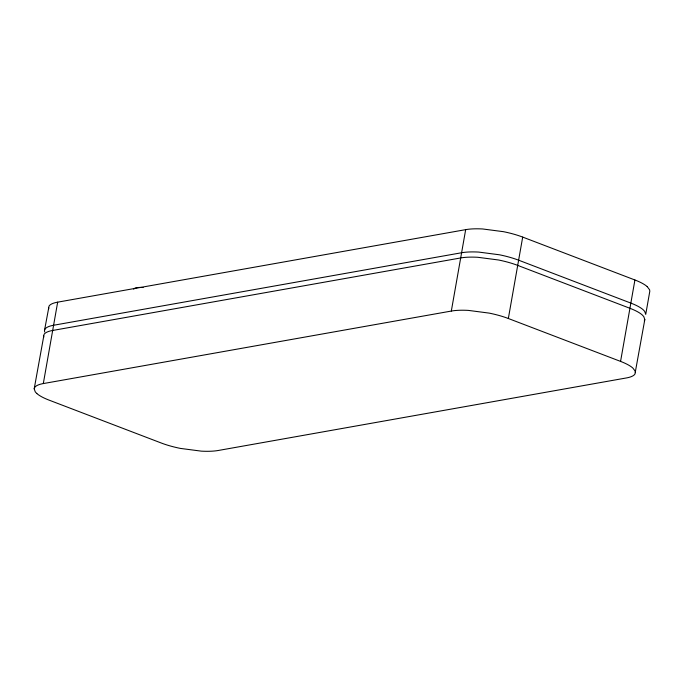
<?xml version="1.0" encoding="UTF-8"?>
<svg xmlns="http://www.w3.org/2000/svg" width="684" height="684" viewBox="0 0 684 684"><rect width="100%" height="100%" fill="white"/><g stroke="black" fill="none" stroke-linecap="round" stroke-linejoin="round"><path stroke-width="1.03" d="M36.816 393.514L35.269 391.881L34.2 388.828L44.075 334.348A42.211 11.209 10 0 1 52.685 330.457L460.691 257.945A42.211 11.209 10 0 1 477.706 257.278L498.576 259.997A40.194 10.67 10 0 1 517.711 265.392L629.93 308.287A40.194 10.67 10 0 1 642.191 314.897L643.747 316.538L644.807 319.59L634.94 374.071A42.211 11.209 10 0 1 626.33 377.961L218.324 450.474A42.211 11.209 10 0 1 201.301 451.141L180.431 448.413A40.194 10.67 10 0 1 161.296 443.027L49.077 400.131A40.194 10.67 10 0 1 36.825 393.514M44.674 331.997L44.486 330.509L49.06 306.039A42.211 11.209 10 0 1 57.67 302.157L465.676 229.644A42.211 11.209 10 0 1 482.699 228.969L503.569 231.696A40.194 10.67 10 0 1 522.704 237.091L634.923 279.987A40.194 10.67 10 0 1 647.175 286.596M34.2 388.828L34.704 387.46A42.211 11.209 10 0 1 43.314 383.57L57.67 302.157M465.676 229.644L451.32 311.058L43.314 383.57M635.445 372.703L635.256 371.224L632.828 368.018A40.194 10.67 10 0 0 620.568 361.4L508.34 318.505L522.696 237.091M620.568 361.4L634.923 279.987M44.486 330.509L44.99 329.141A42.211 11.209 10 0 1 53.6 325.259M644.302 320.958L644.807 319.59M53.591 325.259L461.606 252.747A42.211 11.209 10 0 1 478.62 252.071L499.5 254.799A40.194 10.67 10 0 1 518.626 260.194L630.845 303.089A40.194 10.67 10 0 1 643.105 309.698L644.661 311.34L645.73 314.392L649.8 291.29L649.612 289.811L647.184 286.596M48.555 307.407L48.744 308.894M43.562 335.707L43.75 337.195M451.329 311.058A42.211 11.209 10 0 1 468.343 310.391L489.214 313.118A40.194 10.67 10 0 1 508.349 318.505M133.765 289.187A13.86 3.676 10 0 1 143.127 287.528"/></g></svg>
